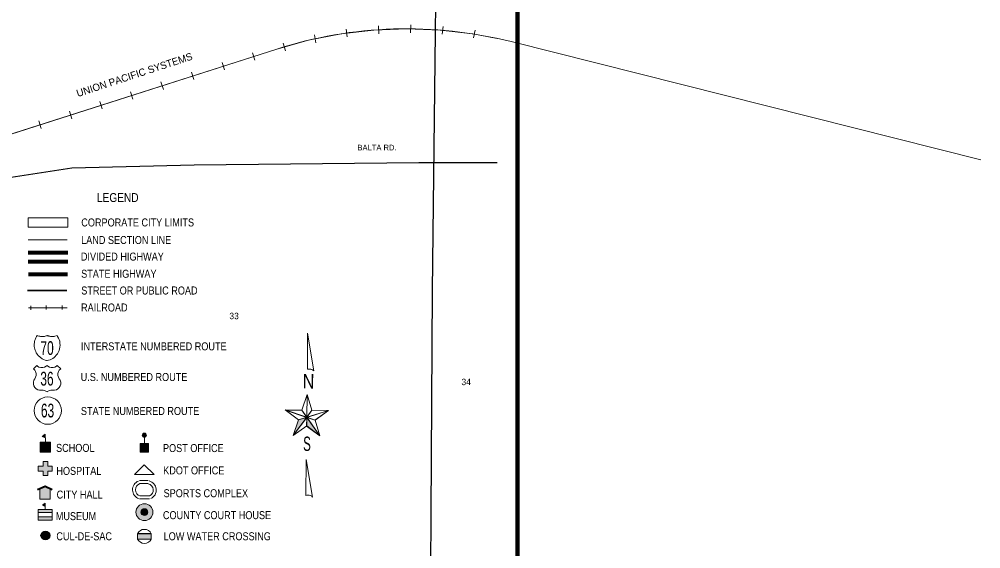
# Model space of a CAD drawing. Extents: x 5.68 to 10.65, y 19.67 to 23.61.
# Drawn here: x 8.394 to 10.645, y 20.944 to 22.184 of the extents above; entities that cross this region are included whole.
import ezdxf
from ezdxf.enums import TextEntityAlignment as Align

# ---------------------------------------------------------------- set-up
doc = ezdxf.new("R2010")
doc.units = 0
doc.header["$LTSCALE"] = 0.0061
doc.linetypes.add('LONG_DASHED', pattern=[7.5, 6, -1.5])
doc.linetypes.add('MEDIUM_DASHED', pattern=[4.5, 3, -1.5])
for name, color, linetype, lineweight in [('14', 7, 'Continuous', 25), ('17', 7, 'Continuous', 13), ('48', 7, 'Continuous', 106), ('50', 7, 'Continuous', 13), ('51', 7, 'Continuous', 13)]:
    doc.layers.add(name, color=color, linetype=linetype, lineweight=lineweight)
doc.layers.add('45', color=7, linetype='Continuous')
doc.layers.add('49', color=7, linetype='Continuous')

msp = doc.modelspace()

# ---------------------------------------------------------------- hatches: boundary and pattern name
at = {"layer": '50'}
for points in [[(8.454924, 21.203977), (8.447917, 21.206818), (8.454924, 21.212879)], [(8.687022, 21.205107, 1), (8.686596, 21.214908, 1)], [(8.442992, 21.170076), (8.442992, 21.194129), (8.467045, 21.194129), (8.467045, 21.170076)], [(8.677083, 21.170076), (8.677083, 21.190341), (8.696591, 21.190341), (8.696591, 21.170076)], [(8.449621, 21.11553), (8.460606, 21.11553), (8.460606, 21.126326), (8.471402, 21.126326), (8.471402, 21.137311), (8.460606, 21.137311), (8.460606, 21.148295), (8.449621, 21.148295), (8.449621, 21.137311), (8.438636, 21.137311), (8.438636, 21.126326), (8.449621, 21.126326)], [(8.454545, 21.09072), (8.442235, 21.085227), (8.442235, 21.060417), (8.466288, 21.060417), (8.466288, 21.085227)], [(8.470833, 21.036553), (8.470833, 21.028977), (8.438068, 21.028977), (8.438068, 21.036553)], [(8.454545, 21.043561), (8.454545, 21.051136), (8.448674, 21.046023)], [(8.706834, 21.030614, 1), (8.667152, 21.029387, 1)], [(8.694817, 21.031842, 1), (8.679169, 21.02816, 1)], [(8.470833, 21.01875), (8.470833, 21.011174), (8.438068, 21.011174), (8.438068, 21.01875)], [(8.465422, 20.975258, 1), (8.444904, 20.975258, 1)], [(8.671212, 20.979735), (8.70303, 20.979735), (8.70303, 20.967045), (8.671212, 20.967045)]]:
    msp.add_hatch(color=256, dxfattribs=at).paths.add_polyline_path(points)
at = {"layer": '51'}
for points in [[(9.035227, 21.209091), (9.047727, 21.245833), (9.067235, 21.251894)], [(9.067235, 21.251894), (9.066856, 21.231629), (9.097917, 21.208333)]]:
    msp.add_hatch(color=256, dxfattribs=at).paths.add_polyline_path(points)

# ---------------------------------------------------------------- linework, layer by layer
at = {"layer": '14'}
for points in [[(9.375568, 22.824811), (9.361174, 21.547727), (9.353977, 20.375)], [(5.725189, 21.032576), (6.837879, 21.386742), (7.095833, 21.470833), (7.278977, 21.472727), (7.319508, 21.47178), (7.38428, 21.491288), (7.718182, 21.640152), (7.830871, 21.685606), (7.936932, 21.719129), (8.05625, 21.754167), (8.242614, 21.793939), (8.517045, 21.835606), (8.803598, 21.842992), (9.329924, 21.848485), (9.513068, 21.848485)]]:
    msp.add_lwpolyline(points, dxfattribs=at)
at = {"layer": '17'}
for p, q in [((9.159848, 22.160227), (9.161932, 22.142045)), ((9.235038, 22.168182), (9.235795, 22.149811)), ((9.310795, 22.170265), (9.310038, 22.151894)), ((9.386364, 22.166856), (9.38428, 22.148674)), ((9.461553, 22.157765), (9.457955, 22.139773)), ((9.085417, 22.14678), (9.088826, 22.128598)), ((5.728409, 21.068371), (8.99697, 22.113826)), ((9.012121, 22.127652), (9.017045, 22.110038)), ((9.545644, 22.13125), (10.645455, 21.854545)), ((8.940152, 22.105303), (8.945644, 22.087879)), ((8.86875, 22.082576), (8.874242, 22.064962)), ((8.797159, 22.059659), (8.802841, 22.042235)), ((8.725758, 22.036932), (8.731439, 22.019318)), ((8.654356, 22.014015), (8.660038, 21.996591)), ((8.582955, 21.991098), (8.588447, 21.973674)), ((8.511553, 21.968371), (8.517045, 21.950758)), ((8.440152, 21.945455), (8.445644, 21.92803))]:
    msp.add_line(p, q, dxfattribs=at)
msp.add_lwpolyline([(5.725189, 21.067424), (8.99697, 22.113826), (9.071591, 22.13447), (9.147727, 22.149432), (9.224621, 22.158333), (9.301894, 22.161364), (9.379356, 22.158333), (9.45625, 22.149432), (9.513068, 22.138258)], dxfattribs=at)
msp.add_arc((9.301645, 21.161375), 1, 75.88163, 107.73622, dxfattribs=at)
at = {"layer": '48'}
msp.add_lwpolyline([(5.677841, 19.723106), (5.677841, 23.605682), (9.560417, 23.605682), (9.560417, 19.723106)], close=True, dxfattribs=at)
at = {"layer": '50', "linetype": 'MEDIUM_DASHED'}
msp.add_line((8.414773, 21.667424), (8.50625, 21.667424), dxfattribs=at)
at = {"layer": '50', "lineweight": 80}
for p, q in [((8.414773, 21.637879), (8.507386, 21.637879)), ((8.414773, 21.616288), (8.507386, 21.616288)), ((8.41572, 21.586932), (8.507197, 21.586932))]:
    msp.add_line(p, q, dxfattribs=at)
at = {"layer": '50', "lineweight": 35}
msp.add_line((8.413636, 21.548674), (8.505114, 21.548674), dxfattribs=at)
at = {"layer": '50'}
for p, q in [((8.41572, 21.508523), (8.50625, 21.508523)), ((8.421212, 21.513068), (8.421212, 21.503788)), ((8.457008, 21.513636), (8.457008, 21.504356)), ((8.494508, 21.513636), (8.494508, 21.504356)), ((8.455114, 21.194129), (8.455114, 21.203977)), ((8.686932, 21.189773), (8.686932, 21.205492)), ((8.696023, 21.103788), (8.675758, 21.103788)), ((8.696023, 21.09697), (8.675758, 21.09697)), ((8.676515, 21.068182), (8.699053, 21.068182)), ((8.676515, 21.060985), (8.699053, 21.060985)), ((8.454545, 21.036742), (8.454545, 21.043561)), ((8.671023, 20.979545), (8.702841, 20.979545)), ((8.702841, 20.966856), (8.671023, 20.966856))]:
    msp.add_line(p, q, dxfattribs=at)
at = {"layer": '50', "linetype": 'LONG_DASHED'}
msp.add_lwpolyline([(8.414962, 21.71875), (8.507576, 21.71875), (8.507576, 21.697159), (8.414962, 21.697159)], close=True, dxfattribs=at)
at = {"layer": '50'}
for points in [[(8.436174, 21.443561), (8.434091, 21.44072), (8.432765, 21.437879), (8.432197, 21.435795), (8.431061, 21.43428), (8.430682, 21.431818), (8.429924, 21.429924), (8.429356, 21.426894), (8.428977, 21.423295), (8.429167, 21.417992), (8.429545, 21.414583), (8.430682, 21.411364), (8.431061, 21.40928), (8.432576, 21.405682), (8.433902, 21.402652), (8.436364, 21.399053), (8.437879, 21.397159), (8.439583, 21.395076), (8.441098, 21.393939), (8.442614, 21.392614), (8.444508, 21.391288), (8.446212, 21.390152), (8.447727, 21.389015), (8.449242, 21.388258), (8.451136, 21.387121), (8.454356, 21.385985), (8.458144, 21.384659), (8.45928, 21.384659), (8.462689, 21.385606), (8.466288, 21.386553), (8.469508, 21.388258), (8.472538, 21.389962), (8.475379, 21.392045), (8.47822, 21.394508), (8.480682, 21.397348), (8.483333, 21.400568), (8.485227, 21.403788), (8.485985, 21.405303), (8.487311, 21.407955), (8.488447, 21.412311), (8.489205, 21.416477), (8.489583, 21.420455), (8.489394, 21.424621), (8.489205, 21.427652), (8.488636, 21.429924), (8.487311, 21.43428), (8.485985, 21.4375), (8.483902, 21.440909), (8.482386, 21.443561), (8.480492, 21.442803), (8.477273, 21.441856), (8.475568, 21.441288), (8.473674, 21.440909), (8.470644, 21.44072), (8.467235, 21.441288), (8.465341, 21.441667), (8.463447, 21.441856), (8.462121, 21.442424), (8.460227, 21.442992), (8.45928, 21.443561), (8.458144, 21.442992), (8.456629, 21.442424), (8.454735, 21.441856), (8.45303, 21.441288), (8.449242, 21.44072), (8.445644, 21.44072), (8.443561, 21.441288), (8.441856, 21.441667), (8.439773, 21.442045), (8.437879, 21.442803)], [(8.434848, 21.373485), (8.427273, 21.36572), (8.430303, 21.362311), (8.432386, 21.358902), (8.433712, 21.354545), (8.433712, 21.350189), (8.432386, 21.345833), (8.430303, 21.342235), (8.42822, 21.338636), (8.427083, 21.33428), (8.427083, 21.329924), (8.42822, 21.325379), (8.430303, 21.32197), (8.433523, 21.31875), (8.437121, 21.316477), (8.441288, 21.315341), (8.450189, 21.315341), (8.454356, 21.314205), (8.457955, 21.312121), (8.45928, 21.311364), (8.459659, 21.312121), (8.463636, 21.314205), (8.467803, 21.315341), (8.476326, 21.315341), (8.481061, 21.316477), (8.484659, 21.31875), (8.487689, 21.32197), (8.489962, 21.325379), (8.491098, 21.329924), (8.491098, 21.33428), (8.489962, 21.338636), (8.487689, 21.342235), (8.485606, 21.345833), (8.48428, 21.350189), (8.48428, 21.354545), (8.485606, 21.358902), (8.487689, 21.362311), (8.491098, 21.36572), (8.482765, 21.373485), (8.481439, 21.37197), (8.477652, 21.369697), (8.473485, 21.368561), (8.468939, 21.368561), (8.464773, 21.369697), (8.460985, 21.37197), (8.45928, 21.373485), (8.456629, 21.37197), (8.452841, 21.369697), (8.448864, 21.368561), (8.444318, 21.368561), (8.440152, 21.369697), (8.436553, 21.37197)], [(8.454924, 21.203977), (8.447917, 21.206818), (8.454924, 21.212879)], [(8.442992, 21.170076), (8.442992, 21.194129), (8.467045, 21.194129), (8.467045, 21.170076)], [(8.677083, 21.170076), (8.677083, 21.190341), (8.696591, 21.190341), (8.696591, 21.170076)], [(8.449621, 21.11553), (8.460606, 21.11553), (8.460606, 21.126326), (8.471402, 21.126326), (8.471402, 21.137311), (8.460606, 21.137311), (8.460606, 21.148295), (8.449621, 21.148295), (8.449621, 21.137311), (8.438636, 21.137311), (8.438636, 21.126326), (8.449621, 21.126326)], [(8.664015, 21.117803), (8.686742, 21.14072), (8.709659, 21.117992)], [(8.454545, 21.09072), (8.442235, 21.085227), (8.442235, 21.060417), (8.466288, 21.060417), (8.466288, 21.085227)], [(8.470833, 21.036553), (8.470833, 21.028977), (8.438068, 21.028977), (8.438068, 21.036553)], [(8.454545, 21.043561), (8.454545, 21.051136), (8.448674, 21.046023)], [(8.470833, 21.01875), (8.470833, 21.011174), (8.438068, 21.011174), (8.438068, 21.01875)], [(8.671212, 20.979735), (8.70303, 20.979735), (8.70303, 20.967045), (8.671212, 20.967045)]]:
    msp.add_lwpolyline(points, close=True, dxfattribs=at)
at = {"layer": '50', "lineweight": 40}
msp.add_lwpolyline([(8.436364, 21.082955), (8.454356, 21.090909), (8.471402, 21.082955)], dxfattribs=at)
at = {"layer": '50'}
for points in [[(8.446023, 21.060606), (8.442045, 21.060606), (8.442045, 21.085417)], [(8.466098, 21.085417), (8.466098, 21.060606), (8.445833, 21.060606)], [(8.470833, 21.026894), (8.470833, 21.028977), (8.438068, 21.028977), (8.438068, 21.01875), (8.470833, 21.01875), (8.470833, 21.027273)]]:
    msp.add_lwpolyline(points, dxfattribs=at)
for centre, radius in [((8.460694, 21.267599), 0.031987), ((8.686809, 21.210007), 0.004905), ((8.686993, 21.030001), 0.01985), ((8.686993, 21.030001), 0.008037)]:
    msp.add_circle(centre, radius, dxfattribs=at)
at = {"layer": '50', "lineweight": 25}
msp.add_circle((8.455163, 20.975258), 0.010259, dxfattribs=at)
at = {"layer": '50'}
for centre, radius, start, end in [((8.681595, 21.082233), 0.022283, 111.82978, 251.18127), ((8.692391, 21.081604), 0.022283, 296.54144, 75.89292), ((8.681595, 21.082341), 0.015332, 111.82978, 251.18127), ((8.692391, 21.081712), 0.015332, 296.54144, 75.89292), ((8.687048, 20.972245), 0.017521, 24.77119, 155.22881), ((8.687048, 20.974333), 0.017521, 204.77119, 335.22881)]:
    msp.add_arc(centre, radius, start, end, dxfattribs=at)
at = {"layer": '51'}
for p, q in [((9.055492, 21.26875), (9.067803, 21.305303)), ((9.067803, 21.305303), (9.079356, 21.268371))]:
    msp.add_line(p, q, dxfattribs=at)
for points in [[(9.068561, 21.364394), (9.069318, 21.448864), (9.083902, 21.360417), (9.081629, 21.362311), (9.079356, 21.363636), (9.077083, 21.364773), (9.074432, 21.364962), (9.071591, 21.364962)], [(9.067803, 21.305303), (9.055492, 21.26875), (9.067235, 21.252083)], [(9.067803, 21.305114), (9.067235, 21.251894), (9.079356, 21.268371)], [(9.016856, 21.269129), (9.067235, 21.252083), (9.047917, 21.246023)], [(9.055492, 21.268561), (9.016856, 21.268939), (9.067235, 21.251894)], [(9.117992, 21.267992), (9.079356, 21.268371), (9.067235, 21.252083)], [(9.067235, 21.251894), (9.086364, 21.245455), (9.117992, 21.267803)], [(9.035227, 21.209091), (9.047727, 21.245833), (9.067235, 21.251894)], [(9.035417, 21.20928), (9.067235, 21.252083), (9.067045, 21.231818)], [(9.067235, 21.251894), (9.066856, 21.231629), (9.097917, 21.208333)], [(9.067235, 21.252083), (9.086553, 21.245644), (9.098106, 21.208523)], [(9.065341, 21.069129), (9.066098, 21.153409), (9.080682, 21.065152), (9.078788, 21.067045), (9.075947, 21.06875), (9.072727, 21.069508), (9.070265, 21.069886), (9.067235, 21.069508)]]:
    msp.add_lwpolyline(points, close=True, dxfattribs=at)
for points in [[(9.047917, 21.246023), (9.016856, 21.269129), (9.055492, 21.26875), (9.067803, 21.305303)], [(9.079356, 21.268371), (9.117992, 21.267992), (9.086553, 21.245644)], [(9.067045, 21.231818), (9.035417, 21.20928), (9.047917, 21.246023)], [(9.086553, 21.245644), (9.098106, 21.208523), (9.067045, 21.231818)]]:
    msp.add_lwpolyline(points, dxfattribs=at)

# ---------------------------------------------------------------- texts
at = {"layer": '17'}
msp.add_text('UNION PACIFIC SYSTEMS', height=0.017, rotation=18.122, dxfattribs=at).set_placement((8.666296, 22.045547), align=Align.CENTER)
at = {"layer": '45'}
for s, p in [('33', (8.897064, 21.481629)), ('34', (9.44053, 21.327273))]:
    msp.add_text(s, height=0.01496, dxfattribs=at).set_placement(p, align=Align.CENTER)
at = {"layer": '49'}
msp.add_text('BALTA RD.', height=0.01326, dxfattribs=at).set_placement((9.231723, 21.876705), align=Align.CENTER)
at = {"layer": '50'}
for s, height, width, p in [('LEGEND', 0.02083, 0.85, (8.624716, 21.755871)), ('CORPORATE CITY LIMITS', 0.01875, 0.85, (8.671307, 21.698674)), ('LAND SECTION LINE', 0.01875, 0.85, (8.644318, 21.657576)), ('DIVIDED HIGHWAY', 0.01875, 0.85, (8.635417, 21.61875)), ('STATE HIGHWAY', 0.01875, 0.85, (8.627178, 21.578598)), ('STREET OR PUBLIC ROAD', 0.01875, 0.85, (8.675379, 21.539394)), ('RAILROAD', 0.01875, 0.85, (8.593182, 21.499621)), ('70', 0.0322, 0.65, (8.459091, 21.397917)), ('INTERSTATE NUMBERED ROUTE', 0.01875, 0.85, (8.708996, 21.408712)), ('36', 0.0322, 0.65, (8.458902, 21.326326)), ('U.S. NUMBERED ROUTE', 0.01875, 0.85, (8.662689, 21.336932)), ('63', 0.0322, 0.65, (8.460227, 21.251705)), ('STATE NUMBERED ROUTE', 0.01875, 0.85, (8.676894, 21.257386)), ('SCHOOL', 0.01875, 0.85, (8.525189, 21.171023)), ('POST OFFICE', 0.01875, 0.85, (8.80161, 21.170644)), ('HOSPITAL', 0.01875, 0.85, (8.533617, 21.117235)), ('KDOT OFFICE', 0.01875, 0.85, (8.802652, 21.118371)), ('CITY HALL', 0.01875, 0.85, (8.535417, 21.061742)), ('SPORTS COMPLEX', 0.01875, 0.85, (8.830871, 21.064962)), ('MUSEUM', 0.01875, 0.85, (8.526894, 21.011364)), ('COUNTY COURT HOUSE', 0.01875, 0.85, (8.857102, 21.013636)), ('CUL-DE-SAC', 0.01875, 0.85, (8.546023, 20.964205)), ('LOW WATER CROSSING', 0.01875, 0.85, (8.857576, 20.964205))]:
    msp.add_text(s, height=height, dxfattribs=dict(at, width=width)).set_placement(p, align=Align.CENTER)
at = {"layer": '51'}
for s, width, p in [('N', 0.85, (9.071218, 21.319353)), ('S', 0.6, (9.067619, 21.173201))]:
    msp.add_text(s, height=0.03375, rotation=359.376, dxfattribs=dict(at, width=width)).set_placement(p, align=Align.CENTER)

doc.saveas('drawing.dxf')
